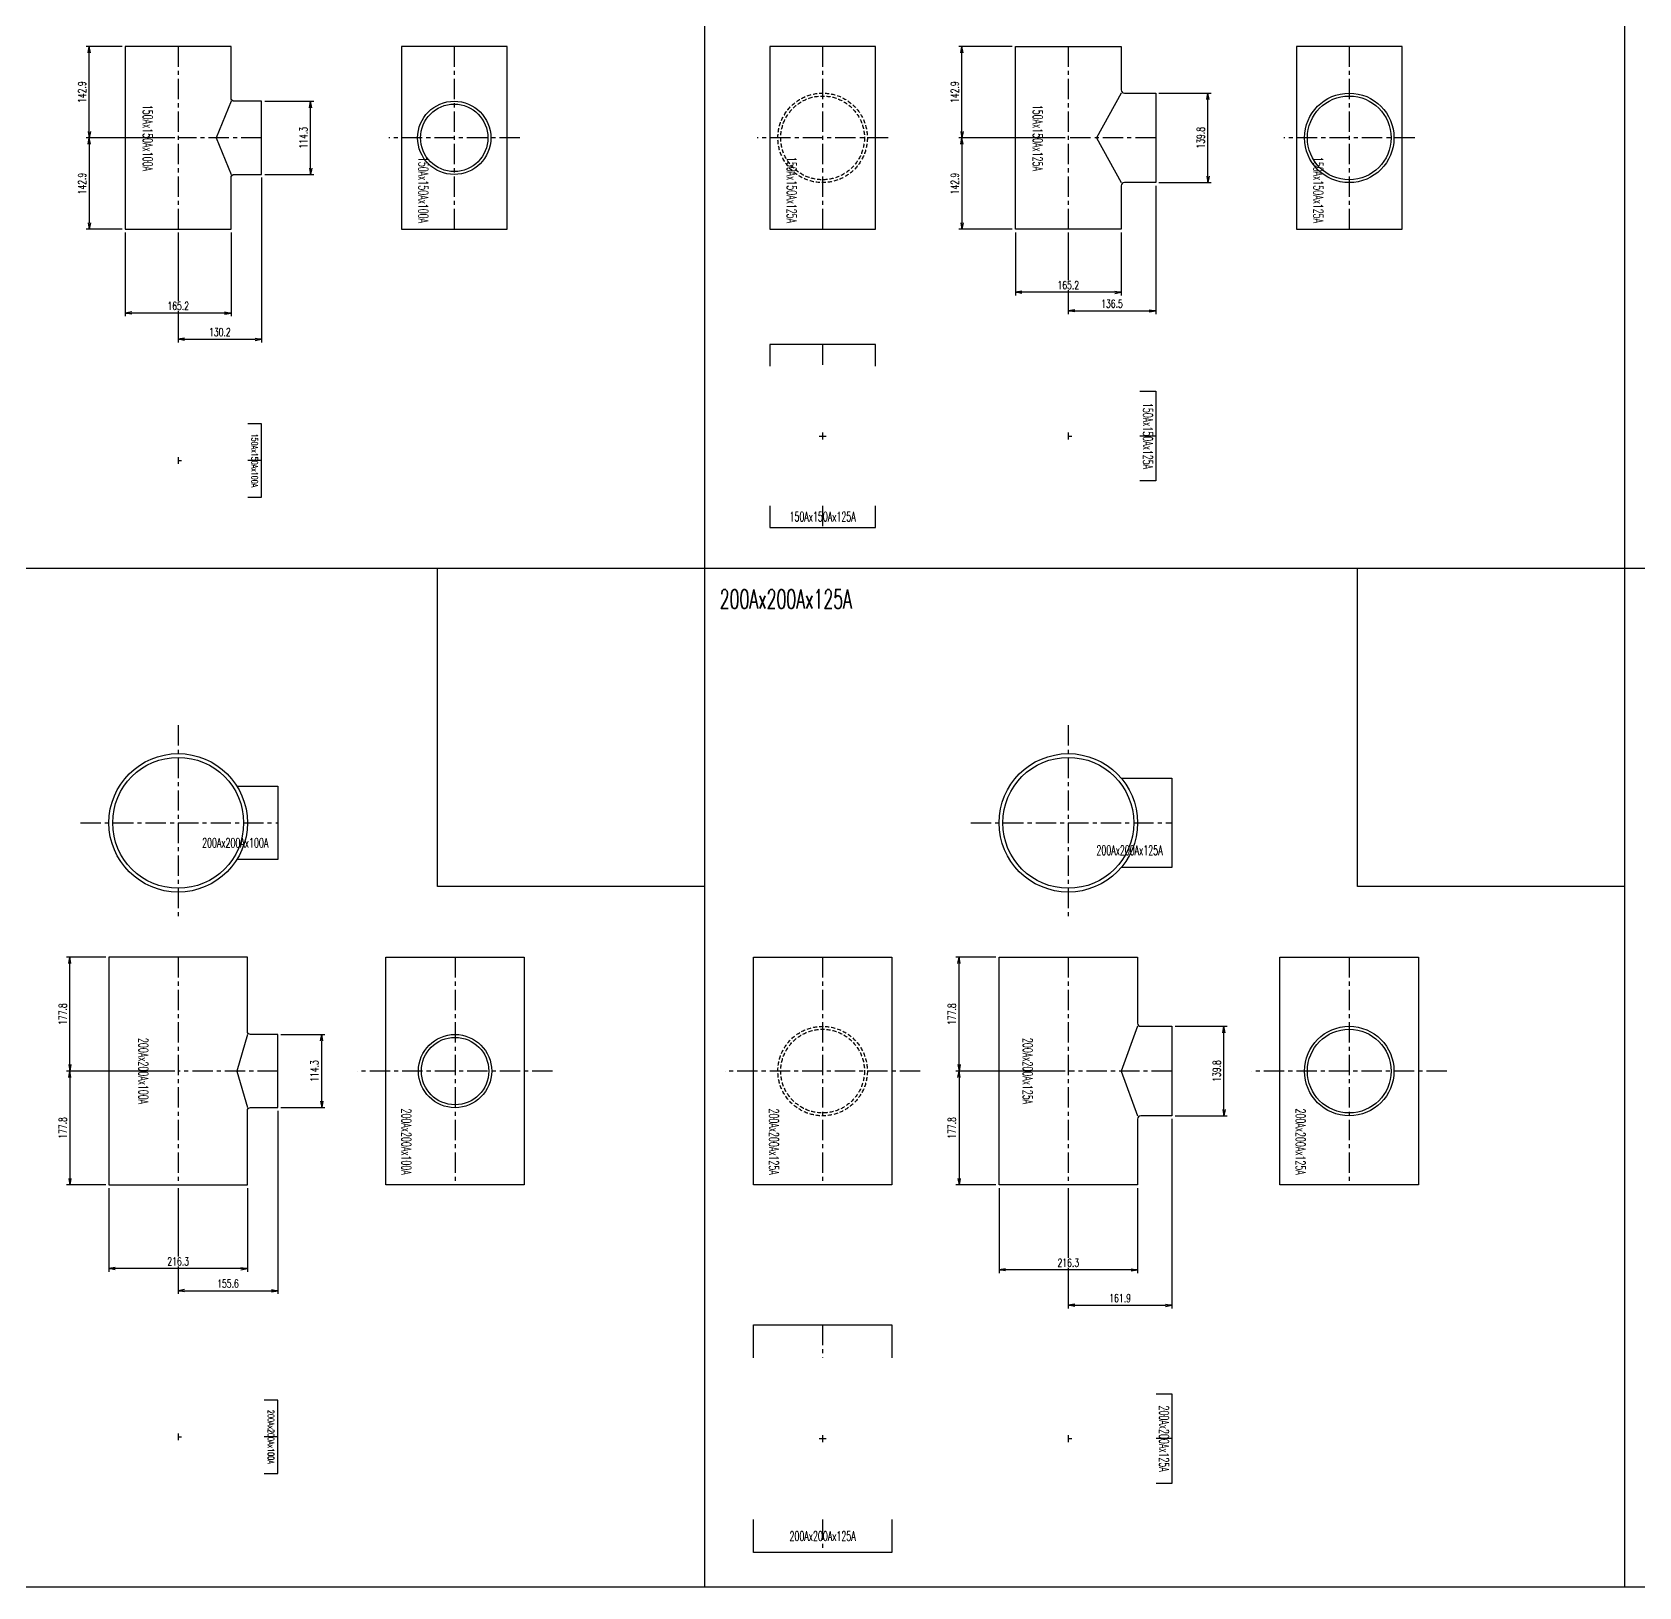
# Model space of a CAD drawing. Header units: millimetres. Extents: x 2090 to 42062, y -14812 to 2738.
# Drawn here: x 17192 to 19702, y -7094 to -4665 of the extents above; entities that cross this region are included whole.
import ezdxf

# ---------------------------------------------------------------- set-up
doc = ezdxf.new("R2010")
doc.units = ezdxf.units.MM
doc.header["$PDMODE"] = 35
doc.linetypes.add('CENTER', pattern=[50.8, 31.75, -6.35, 6.35, -6.35])
doc.linetypes.add('HIDDEN', pattern=[9.525, 6.35, -3.175])
for name, color, linetype in [('#配管（SUS)', 220, 'Continuous'), ('DIM', 1, 'Continuous'), ('skeleton', 7, 'Continuous')]:
    doc.layers.add(name, color=color, linetype=linetype)
doc.styles.add('kpk', font='romans.shx', dxfattribs={"width": 0.7, "bigfont": 'extfont2.shx'})
doc.styles.get("Standard").update_dxf_attribs({"font": 'romans.shx', "bigfont": 'extfont.shx'})
doc.dimstyles.new('1／5～KPK', dxfattribs={"dimscale": 5, "dimtxt": 2.5, "dimasz": 2, "dimexe": 1, "dimexo": 1, "dimgap": 1, "dimtad": 3, "dimdsep": 46, "dimtxsty": 'kpk', "dimblk": 'OPEN', "dimcen": 2.5, "dimclrd": 9, "dimclre": 9, "dimclrt": 4, "dimadec": 1, "dimazin": 2, "dimtfac": 1, "dimtmove": 0, "dimatfit": 2, "dimldrblk": 'OPEN', "dimfxl": 1, "dimtfill": 1, "dimlwd": -1, "dimlwe": -1, "dimarcsym": 1})

# ---------------------------------------------------------------- blocks, each defined once
blk = doc.blocks.new('_Open')
at = {"color": 0, "linetype": 'ByBlock', "lineweight": -2}
for p, q in [((-1, 0.17), (0, 0)), ((-1, -0.17), (0, 0)), ((0, 0), (-1, 0))]:
    blk.add_line(p, q, dxfattribs=at)
blk = doc.blocks.new('*D452')
at = {"layer": 'Defpoints', "color": 0, "linetype": 'ByBlock', "transparency": 16777216}
for p in [(17281.3, -4687.3), (17337.6, -4687.3), (17420.2, -4830.2)]:
    blk.add_point(p, dxfattribs=at)
at = {"layer": 'DIM', "color": 9, "transparency": 16777216}
for p, q in [((17332.6, -4687.3), (17276.3, -4687.3)), ((17281.3, -4820.2), (17281.3, -4697.3)), ((17415.2, -4830.2), (17276.3, -4830.2))]:
    blk.add_line(p, q, dxfattribs=at)
at = {"layer": 'DIM', "color": 9, "linetype": 'ByBlock', "transparency": 16777216, "xscale": 10, "yscale": 10, "zscale": 10}
for p, rotation in [((17281.3, -4687.3), 90), ((17281.3, -4830.2), 270)]:
    blk.add_blockref('_Open', p, dxfattribs=dict(at, rotation=rotation))
at = {"layer": 'DIM', "color": 4, "linetype": 'ByBlock', "transparency": 16777216, "insert": (17270, -4758.8), "char_height": 12.5, "attachment_point": 5, "rotation": 90, "style": 'kpk', "bg_fill": 3, "box_fill_scale": 1.1, "bg_fill_color": 256, "bg_fill_true_color": 13158600, "bg_fill_transparency": 0}
blk.add_mtext('142.9', dxfattribs=at)
blk = doc.blocks.new('*D453')
at = {"layer": 'Defpoints', "color": 0, "linetype": 'ByBlock', "transparency": 16777216}
for p in [(17420.2, -4830.2), (17281.3, -4973.1), (17337.6, -4973.1)]:
    blk.add_point(p, dxfattribs=at)
at = {"layer": 'DIM', "color": 9, "transparency": 16777216}
for p, q in [((17415.2, -4830.2), (17276.3, -4830.2)), ((17281.3, -4840.2), (17281.3, -4963.1)), ((17332.6, -4973.1), (17276.3, -4973.1))]:
    blk.add_line(p, q, dxfattribs=at)
at = {"layer": 'DIM', "color": 9, "linetype": 'ByBlock', "transparency": 16777216, "xscale": 10, "yscale": 10, "zscale": 10}
for p, rotation in [((17281.3, -4830.2), 90), ((17281.3, -4973.1), 270)]:
    blk.add_blockref('_Open', p, dxfattribs=dict(at, rotation=rotation))
at = {"layer": 'DIM', "color": 4, "linetype": 'ByBlock', "transparency": 16777216, "insert": (17270, -4901.7), "char_height": 12.5, "attachment_point": 5, "rotation": 90, "style": 'kpk', "bg_fill": 3, "box_fill_scale": 1.1, "bg_fill_color": 256, "bg_fill_true_color": 13158600, "bg_fill_transparency": 0}
blk.add_mtext('142.9', dxfattribs=at)
blk = doc.blocks.new('*D454')
at = {"layer": 'Defpoints', "color": 0, "linetype": 'ByBlock', "transparency": 16777216}
for p in [(17550.4, -4887.4), (17420.2, -4973.1), (17550.4, -5145)]:
    blk.add_point(p, dxfattribs=at)
at = {"layer": 'DIM', "color": 9, "transparency": 16777216}
for p, q in [((17550.4, -4892.4), (17550.4, -5150)), ((17420.2, -4978.1), (17420.2, -5150)), ((17430.2, -5145), (17540.4, -5145))]:
    blk.add_line(p, q, dxfattribs=at)
at = {"layer": 'DIM', "color": 9, "linetype": 'ByBlock', "transparency": 16777216, "xscale": 10, "yscale": 10, "zscale": 10, "rotation": 180}
blk.add_blockref('_Open', (17420.2, -5145), dxfattribs=at)
at = {"layer": 'DIM', "color": 9, "linetype": 'ByBlock', "transparency": 16777216, "xscale": 10, "yscale": 10, "zscale": 10}
blk.add_blockref('_Open', (17550.4, -5145), dxfattribs=at)
at = {"layer": 'DIM', "color": 4, "linetype": 'ByBlock', "transparency": 16777216, "insert": (17485.3, -5133.7), "char_height": 12.5, "attachment_point": 5, "style": 'kpk', "bg_fill": 3, "box_fill_scale": 1.1, "bg_fill_color": 256, "bg_fill_true_color": 13158600, "bg_fill_transparency": 0}
blk.add_mtext('130.2', dxfattribs=at)
blk = doc.blocks.new('*D455')
at = {"layer": 'Defpoints', "color": 0, "linetype": 'ByBlock', "transparency": 16777216}
for p in [(17337.6, -4973.1), (17502.8, -4973.1), (17337.6, -5104)]:
    blk.add_point(p, dxfattribs=at)
at = {"layer": 'DIM', "color": 9, "transparency": 16777216}
for p, q in [((17337.6, -4978.1), (17337.6, -5109)), ((17502.8, -4978.1), (17502.8, -5109)), ((17492.8, -5104), (17347.6, -5104))]:
    blk.add_line(p, q, dxfattribs=at)
at = {"layer": 'DIM', "color": 9, "linetype": 'ByBlock', "transparency": 16777216, "xscale": 10, "yscale": 10, "zscale": 10, "rotation": 180}
blk.add_blockref('_Open', (17337.6, -5104), dxfattribs=at)
at = {"layer": 'DIM', "color": 9, "linetype": 'ByBlock', "transparency": 16777216, "xscale": 10, "yscale": 10, "zscale": 10}
blk.add_blockref('_Open', (17502.8, -5104), dxfattribs=at)
at = {"layer": 'DIM', "color": 4, "linetype": 'ByBlock', "transparency": 16777216, "insert": (17420.2, -5092.8), "char_height": 12.5, "attachment_point": 5, "style": 'kpk', "bg_fill": 3, "box_fill_scale": 1.1, "bg_fill_color": 256, "bg_fill_true_color": 13158600, "bg_fill_transparency": 0}
blk.add_mtext('165.2', dxfattribs=at)
blk = doc.blocks.new('*D456')
at = {"layer": 'Defpoints', "color": 0, "linetype": 'ByBlock', "transparency": 16777216}
for p in [(17550.4, -4773.1), (17627.1, -4773.1), (17550.4, -4887.4)]:
    blk.add_point(p, dxfattribs=at)
at = {"layer": 'DIM', "color": 9, "transparency": 16777216}
for p, q in [((17555.4, -4773.1), (17632.1, -4773.1)), ((17627.1, -4877.4), (17627.1, -4783.1)), ((17555.4, -4887.4), (17632.1, -4887.4))]:
    blk.add_line(p, q, dxfattribs=at)
at = {"layer": 'DIM', "color": 9, "linetype": 'ByBlock', "transparency": 16777216, "xscale": 10, "yscale": 10, "zscale": 10}
for p, rotation in [((17627.1, -4773.1), 90), ((17627.1, -4887.4), 270)]:
    blk.add_blockref('_Open', p, dxfattribs=dict(at, rotation=rotation))
at = {"layer": 'DIM', "color": 4, "linetype": 'ByBlock', "transparency": 16777216, "insert": (17615.9, -4830.2), "char_height": 12.5, "attachment_point": 5, "rotation": 90, "style": 'kpk', "bg_fill": 3, "box_fill_scale": 1.1, "bg_fill_color": 256, "bg_fill_true_color": 13158600, "bg_fill_transparency": 0}
blk.add_mtext('114.3', dxfattribs=at)
blk = doc.blocks.new('*D457')
at = {"layer": 'Defpoints', "color": 0, "linetype": 'ByBlock', "transparency": 16777216}
for p in [(17251, -6110.4), (17312, -6110.4), (17420.2, -6288.2)]:
    blk.add_point(p, dxfattribs=at)
at = {"layer": 'DIM', "color": 9, "transparency": 16777216}
for p, q in [((17307, -6110.4), (17246, -6110.4)), ((17251, -6278.2), (17251, -6120.4)), ((17415.2, -6288.2), (17246, -6288.2))]:
    blk.add_line(p, q, dxfattribs=at)
at = {"layer": 'DIM', "color": 9, "linetype": 'ByBlock', "transparency": 16777216, "xscale": 10, "yscale": 10, "zscale": 10}
for p, rotation in [((17251, -6110.4), 90), ((17251, -6288.2), 270)]:
    blk.add_blockref('_Open', p, dxfattribs=dict(at, rotation=rotation))
at = {"layer": 'DIM', "color": 4, "linetype": 'ByBlock', "transparency": 16777216, "insert": (17239.8, -6199.3), "char_height": 12.5, "attachment_point": 5, "rotation": 90, "style": 'kpk', "bg_fill": 3, "box_fill_scale": 1.1, "bg_fill_color": 256, "bg_fill_true_color": 13158600, "bg_fill_transparency": 0}
blk.add_mtext('177.8', dxfattribs=at)
blk = doc.blocks.new('*D458')
at = {"layer": 'Defpoints', "color": 0, "linetype": 'ByBlock', "transparency": 16777216}
for p in [(17420.2, -6288.2), (17251, -6466), (17312, -6466)]:
    blk.add_point(p, dxfattribs=at)
at = {"layer": 'DIM', "color": 9, "transparency": 16777216}
for p, q in [((17415.2, -6288.2), (17246, -6288.2)), ((17251, -6298.2), (17251, -6456)), ((17307, -6466), (17246, -6466))]:
    blk.add_line(p, q, dxfattribs=at)
at = {"layer": 'DIM', "color": 9, "linetype": 'ByBlock', "transparency": 16777216, "xscale": 10, "yscale": 10, "zscale": 10}
for p, rotation in [((17251, -6288.2), 90), ((17251, -6466), 270)]:
    blk.add_blockref('_Open', p, dxfattribs=dict(at, rotation=rotation))
at = {"layer": 'DIM', "color": 4, "linetype": 'ByBlock', "transparency": 16777216, "insert": (17239.8, -6377.1), "char_height": 12.5, "attachment_point": 5, "rotation": 90, "style": 'kpk', "bg_fill": 3, "box_fill_scale": 1.1, "bg_fill_color": 256, "bg_fill_true_color": 13158600, "bg_fill_transparency": 0}
blk.add_mtext('177.8', dxfattribs=at)
blk = doc.blocks.new('*D459')
at = {"layer": 'Defpoints', "color": 0, "linetype": 'ByBlock', "transparency": 16777216}
for p in [(17575.8, -6345.4), (17420.2, -6466), (17575.8, -6631.4)]:
    blk.add_point(p, dxfattribs=at)
at = {"layer": 'DIM', "color": 9, "transparency": 16777216}
for p, q in [((17575.8, -6350.4), (17575.8, -6636.4)), ((17420.2, -6471), (17420.2, -6636.4)), ((17430.2, -6631.4), (17565.8, -6631.4))]:
    blk.add_line(p, q, dxfattribs=at)
at = {"layer": 'DIM', "color": 9, "linetype": 'ByBlock', "transparency": 16777216, "xscale": 10, "yscale": 10, "zscale": 10, "rotation": 180}
blk.add_blockref('_Open', (17420.2, -6631.4), dxfattribs=at)
at = {"layer": 'DIM', "color": 9, "linetype": 'ByBlock', "transparency": 16777216, "xscale": 10, "yscale": 10, "zscale": 10}
blk.add_blockref('_Open', (17575.8, -6631.4), dxfattribs=at)
at = {"layer": 'DIM', "color": 4, "linetype": 'ByBlock', "transparency": 16777216, "insert": (17498, -6620.2), "char_height": 12.5, "attachment_point": 5, "style": 'kpk', "bg_fill": 3, "box_fill_scale": 1.1, "bg_fill_color": 256, "bg_fill_true_color": 13158600, "bg_fill_transparency": 0}
blk.add_mtext('155.6', dxfattribs=at)
blk = doc.blocks.new('*D460')
at = {"layer": 'Defpoints', "color": 0, "linetype": 'ByBlock', "transparency": 16777216}
for p in [(17312, -6466), (17528.3, -6466), (17312, -6596.9)]:
    blk.add_point(p, dxfattribs=at)
at = {"layer": 'DIM', "color": 9, "transparency": 16777216}
for p, q in [((17312, -6471), (17312, -6601.9)), ((17528.3, -6471), (17528.3, -6601.9)), ((17518.3, -6596.9), (17322, -6596.9))]:
    blk.add_line(p, q, dxfattribs=at)
at = {"layer": 'DIM', "color": 9, "linetype": 'ByBlock', "transparency": 16777216, "xscale": 10, "yscale": 10, "zscale": 10, "rotation": 180}
blk.add_blockref('_Open', (17312, -6596.9), dxfattribs=at)
at = {"layer": 'DIM', "color": 9, "linetype": 'ByBlock', "transparency": 16777216, "xscale": 10, "yscale": 10, "zscale": 10}
blk.add_blockref('_Open', (17528.3, -6596.9), dxfattribs=at)
at = {"layer": 'DIM', "color": 4, "linetype": 'ByBlock', "transparency": 16777216, "insert": (17420.2, -6585.7), "char_height": 12.5, "attachment_point": 5, "style": 'kpk', "bg_fill": 3, "box_fill_scale": 1.1, "bg_fill_color": 256, "bg_fill_true_color": 13158600, "bg_fill_transparency": 0}
blk.add_mtext('216.3', dxfattribs=at)
blk = doc.blocks.new('*D461')
at = {"layer": 'Defpoints', "color": 0, "linetype": 'ByBlock', "transparency": 16777216}
for p in [(17575.8, -6231.1), (17644.4, -6231.1), (17575.8, -6345.4)]:
    blk.add_point(p, dxfattribs=at)
at = {"layer": 'DIM', "color": 9, "transparency": 16777216}
for p, q in [((17580.8, -6231.1), (17649.4, -6231.1)), ((17644.4, -6335.4), (17644.4, -6241.1)), ((17580.8, -6345.4), (17649.4, -6345.4))]:
    blk.add_line(p, q, dxfattribs=at)
at = {"layer": 'DIM', "color": 9, "linetype": 'ByBlock', "transparency": 16777216, "xscale": 10, "yscale": 10, "zscale": 10}
for p, rotation in [((17644.4, -6231.1), 90), ((17644.4, -6345.4), 270)]:
    blk.add_blockref('_Open', p, dxfattribs=dict(at, rotation=rotation))
at = {"layer": 'DIM', "color": 4, "linetype": 'ByBlock', "transparency": 16777216, "insert": (17633.1, -6288.2), "char_height": 12.5, "attachment_point": 5, "rotation": 90, "style": 'kpk', "bg_fill": 3, "box_fill_scale": 1.1, "bg_fill_color": 256, "bg_fill_true_color": 13158600, "bg_fill_transparency": 0}
blk.add_mtext('114.3', dxfattribs=at)
blk = doc.blocks.new('*D462')
at = {"layer": 'Defpoints', "color": 0, "linetype": 'ByBlock', "transparency": 16777216}
for p in [(18644.6, -4687.3), (18728.2, -4687.3), (18810.8, -4830.2)]:
    blk.add_point(p, dxfattribs=at)
at = {"layer": 'DIM', "color": 9, "transparency": 16777216}
for p, q in [((18723.2, -4687.3), (18639.6, -4687.3)), ((18644.6, -4820.2), (18644.6, -4697.3)), ((18805.8, -4830.2), (18639.6, -4830.2))]:
    blk.add_line(p, q, dxfattribs=at)
at = {"layer": 'DIM', "color": 9, "linetype": 'ByBlock', "transparency": 16777216, "xscale": 10, "yscale": 10, "zscale": 10}
for p, rotation in [((18644.6, -4687.3), 90), ((18644.6, -4830.2), 270)]:
    blk.add_blockref('_Open', p, dxfattribs=dict(at, rotation=rotation))
at = {"layer": 'DIM', "color": 4, "linetype": 'ByBlock', "transparency": 16777216, "insert": (18633.4, -4758.8), "char_height": 12.5, "attachment_point": 5, "rotation": 90, "style": 'kpk', "bg_fill": 3, "box_fill_scale": 1.1, "bg_fill_color": 256, "bg_fill_true_color": 13158600, "bg_fill_transparency": 0}
blk.add_mtext('142.9', dxfattribs=at)
blk = doc.blocks.new('*D463')
at = {"layer": 'Defpoints', "color": 0, "linetype": 'ByBlock', "transparency": 16777216}
for p in [(18810.8, -4830.2), (18644.6, -4973.1), (18728.2, -4973.1)]:
    blk.add_point(p, dxfattribs=at)
at = {"layer": 'DIM', "color": 9, "transparency": 16777216}
for p, q in [((18805.8, -4830.2), (18639.6, -4830.2)), ((18644.6, -4840.2), (18644.6, -4963.1)), ((18723.2, -4973.1), (18639.6, -4973.1))]:
    blk.add_line(p, q, dxfattribs=at)
at = {"layer": 'DIM', "color": 9, "linetype": 'ByBlock', "transparency": 16777216, "xscale": 10, "yscale": 10, "zscale": 10}
for p, rotation in [((18644.6, -4830.2), 90), ((18644.6, -4973.1), 270)]:
    blk.add_blockref('_Open', p, dxfattribs=dict(at, rotation=rotation))
at = {"layer": 'DIM', "color": 4, "linetype": 'ByBlock', "transparency": 16777216, "insert": (18633.4, -4901.7), "char_height": 12.5, "attachment_point": 5, "rotation": 90, "style": 'kpk', "bg_fill": 3, "box_fill_scale": 1.1, "bg_fill_color": 256, "bg_fill_true_color": 13158600, "bg_fill_transparency": 0}
blk.add_mtext('142.9', dxfattribs=at)
blk = doc.blocks.new('*D464')
at = {"layer": 'Defpoints', "color": 0, "linetype": 'ByBlock', "transparency": 16777216}
for p in [(18947.3, -4900.1), (18810.8, -4973.1), (18947.3, -5100.5)]:
    blk.add_point(p, dxfattribs=at)
at = {"layer": 'DIM', "color": 9, "transparency": 16777216}
for p, q in [((18947.3, -4905.1), (18947.3, -5105.5)), ((18810.8, -4978.1), (18810.8, -5105.5)), ((18820.8, -5100.5), (18937.3, -5100.5))]:
    blk.add_line(p, q, dxfattribs=at)
at = {"layer": 'DIM', "color": 9, "linetype": 'ByBlock', "transparency": 16777216, "xscale": 10, "yscale": 10, "zscale": 10, "rotation": 180}
blk.add_blockref('_Open', (18810.8, -5100.5), dxfattribs=at)
at = {"layer": 'DIM', "color": 9, "linetype": 'ByBlock', "transparency": 16777216, "xscale": 10, "yscale": 10, "zscale": 10}
blk.add_blockref('_Open', (18947.3, -5100.5), dxfattribs=at)
at = {"layer": 'DIM', "color": 4, "linetype": 'ByBlock', "transparency": 16777216, "insert": (18879, -5089.3), "char_height": 12.5, "attachment_point": 5, "style": 'kpk', "bg_fill": 3, "box_fill_scale": 1.1, "bg_fill_color": 256, "bg_fill_true_color": 13158600, "bg_fill_transparency": 0}
blk.add_mtext('136.5', dxfattribs=at)
blk = doc.blocks.new('*D465')
at = {"layer": 'Defpoints', "color": 0, "linetype": 'ByBlock', "transparency": 16777216}
for p in [(18728.2, -4973.1), (18893.4, -4973.1), (18728.2, -5071.5)]:
    blk.add_point(p, dxfattribs=at)
at = {"layer": 'DIM', "color": 9, "transparency": 16777216}
for p, q in [((18728.2, -4978.1), (18728.2, -5076.5)), ((18893.4, -4978.1), (18893.4, -5076.5)), ((18883.4, -5071.5), (18738.2, -5071.5))]:
    blk.add_line(p, q, dxfattribs=at)
at = {"layer": 'DIM', "color": 9, "linetype": 'ByBlock', "transparency": 16777216, "xscale": 10, "yscale": 10, "zscale": 10, "rotation": 180}
blk.add_blockref('_Open', (18728.2, -5071.5), dxfattribs=at)
at = {"layer": 'DIM', "color": 9, "linetype": 'ByBlock', "transparency": 16777216, "xscale": 10, "yscale": 10, "zscale": 10}
blk.add_blockref('_Open', (18893.4, -5071.5), dxfattribs=at)
at = {"layer": 'DIM', "color": 4, "linetype": 'ByBlock', "transparency": 16777216, "insert": (18810.8, -5060.3), "char_height": 12.5, "attachment_point": 5, "style": 'kpk', "bg_fill": 3, "box_fill_scale": 1.1, "bg_fill_color": 256, "bg_fill_true_color": 13158600, "bg_fill_transparency": 0}
blk.add_mtext('165.2', dxfattribs=at)
blk = doc.blocks.new('*D466')
at = {"layer": 'Defpoints', "color": 0, "linetype": 'ByBlock', "transparency": 16777216}
for p in [(18947.3, -4760.3), (19028.9, -4760.3), (18947.3, -4900.1)]:
    blk.add_point(p, dxfattribs=at)
at = {"layer": 'DIM', "color": 9, "transparency": 16777216}
for p, q in [((18952.3, -4760.3), (19033.9, -4760.3)), ((19028.9, -4890.1), (19028.9, -4770.3)), ((18952.3, -4900.1), (19033.9, -4900.1))]:
    blk.add_line(p, q, dxfattribs=at)
at = {"layer": 'DIM', "color": 9, "linetype": 'ByBlock', "transparency": 16777216, "xscale": 10, "yscale": 10, "zscale": 10}
for p, rotation in [((19028.9, -4760.3), 90), ((19028.9, -4900.1), 270)]:
    blk.add_blockref('_Open', p, dxfattribs=dict(at, rotation=rotation))
at = {"layer": 'DIM', "color": 4, "linetype": 'ByBlock', "transparency": 16777216, "insert": (19017.6, -4830.2), "char_height": 12.5, "attachment_point": 5, "rotation": 90, "style": 'kpk', "bg_fill": 3, "box_fill_scale": 1.1, "bg_fill_color": 256, "bg_fill_true_color": 13158600, "bg_fill_transparency": 0}
blk.add_mtext('139.8', dxfattribs=at)
blk = doc.blocks.new('*D467')
at = {"layer": 'Defpoints', "color": 0, "linetype": 'ByBlock', "transparency": 16777216}
for p in [(18972.7, -6218.3), (19053.9, -6218.3), (18972.7, -6358.1)]:
    blk.add_point(p, dxfattribs=at)
at = {"layer": 'DIM', "color": 9, "transparency": 16777216}
for p, q in [((18977.7, -6218.3), (19058.9, -6218.3)), ((19053.9, -6348.1), (19053.9, -6228.3)), ((18977.7, -6358.1), (19058.9, -6358.1))]:
    blk.add_line(p, q, dxfattribs=at)
at = {"layer": 'DIM', "color": 9, "linetype": 'ByBlock', "transparency": 16777216, "xscale": 10, "yscale": 10, "zscale": 10}
for p, rotation in [((19053.9, -6218.3), 90), ((19053.9, -6358.1), 270)]:
    blk.add_blockref('_Open', p, dxfattribs=dict(at, rotation=rotation))
at = {"layer": 'DIM', "color": 4, "linetype": 'ByBlock', "transparency": 16777216, "insert": (19042.6, -6288.2), "char_height": 12.5, "attachment_point": 5, "rotation": 90, "style": 'kpk', "bg_fill": 3, "box_fill_scale": 1.1, "bg_fill_color": 256, "bg_fill_true_color": 13158600, "bg_fill_transparency": 0}
blk.add_mtext('139.8', dxfattribs=at)
blk = doc.blocks.new('*D468')
at = {"layer": 'Defpoints', "color": 0, "linetype": 'ByBlock', "transparency": 16777216}
for p in [(18972.7, -6358.1), (18810.8, -6466), (18972.7, -6654.2)]:
    blk.add_point(p, dxfattribs=at)
at = {"layer": 'DIM', "color": 9, "transparency": 16777216}
for p, q in [((18972.7, -6363.1), (18972.7, -6659.2)), ((18810.8, -6471), (18810.8, -6659.2)), ((18820.8, -6654.2), (18962.7, -6654.2))]:
    blk.add_line(p, q, dxfattribs=at)
at = {"layer": 'DIM', "color": 9, "linetype": 'ByBlock', "transparency": 16777216, "xscale": 10, "yscale": 10, "zscale": 10, "rotation": 180}
blk.add_blockref('_Open', (18810.8, -6654.2), dxfattribs=at)
at = {"layer": 'DIM', "color": 9, "linetype": 'ByBlock', "transparency": 16777216, "xscale": 10, "yscale": 10, "zscale": 10}
blk.add_blockref('_Open', (18972.7, -6654.2), dxfattribs=at)
at = {"layer": 'DIM', "color": 4, "linetype": 'ByBlock', "transparency": 16777216, "insert": (18891.7, -6643), "char_height": 12.5, "attachment_point": 5, "style": 'kpk', "bg_fill": 3, "box_fill_scale": 1.1, "bg_fill_color": 256, "bg_fill_true_color": 13158600, "bg_fill_transparency": 0}
blk.add_mtext('161.9', dxfattribs=at)
blk = doc.blocks.new('*D469')
at = {"layer": 'Defpoints', "color": 0, "linetype": 'ByBlock', "transparency": 16777216}
for p in [(18702.6, -6466), (18918.9, -6466), (18702.6, -6598.9)]:
    blk.add_point(p, dxfattribs=at)
at = {"layer": 'DIM', "color": 9, "transparency": 16777216}
for p, q in [((18702.6, -6471), (18702.6, -6603.9)), ((18918.9, -6471), (18918.9, -6603.9)), ((18908.9, -6598.9), (18712.6, -6598.9))]:
    blk.add_line(p, q, dxfattribs=at)
at = {"layer": 'DIM', "color": 9, "linetype": 'ByBlock', "transparency": 16777216, "xscale": 10, "yscale": 10, "zscale": 10, "rotation": 180}
blk.add_blockref('_Open', (18702.6, -6598.9), dxfattribs=at)
at = {"layer": 'DIM', "color": 9, "linetype": 'ByBlock', "transparency": 16777216, "xscale": 10, "yscale": 10, "zscale": 10}
blk.add_blockref('_Open', (18918.9, -6598.9), dxfattribs=at)
at = {"layer": 'DIM', "color": 4, "linetype": 'ByBlock', "transparency": 16777216, "insert": (18810.8, -6587.7), "char_height": 12.5, "attachment_point": 5, "style": 'kpk', "bg_fill": 3, "box_fill_scale": 1.1, "bg_fill_color": 256, "bg_fill_true_color": 13158600, "bg_fill_transparency": 0}
blk.add_mtext('216.3', dxfattribs=at)
blk = doc.blocks.new('*D470')
at = {"layer": 'Defpoints', "color": 0, "linetype": 'ByBlock', "transparency": 16777216}
for p in [(18810.8, -6288.2), (18640.1, -6466), (18702.6, -6466)]:
    blk.add_point(p, dxfattribs=at)
at = {"layer": 'DIM', "color": 9, "transparency": 16777216}
for p, q in [((18805.8, -6288.2), (18635.1, -6288.2)), ((18640.1, -6298.2), (18640.1, -6456)), ((18697.6, -6466), (18635.1, -6466))]:
    blk.add_line(p, q, dxfattribs=at)
at = {"layer": 'DIM', "color": 9, "linetype": 'ByBlock', "transparency": 16777216, "xscale": 10, "yscale": 10, "zscale": 10}
for p, rotation in [((18640.1, -6288.2), 90), ((18640.1, -6466), 270)]:
    blk.add_blockref('_Open', p, dxfattribs=dict(at, rotation=rotation))
at = {"layer": 'DIM', "color": 4, "linetype": 'ByBlock', "transparency": 16777216, "insert": (18628.8, -6377.1), "char_height": 12.5, "attachment_point": 5, "rotation": 90, "style": 'kpk', "bg_fill": 3, "box_fill_scale": 1.1, "bg_fill_color": 256, "bg_fill_true_color": 13158600, "bg_fill_transparency": 0}
blk.add_mtext('177.8', dxfattribs=at)
blk = doc.blocks.new('*D471')
at = {"layer": 'Defpoints', "color": 0, "linetype": 'ByBlock', "transparency": 16777216}
for p in [(18640.1, -6110.4), (18702.6, -6110.4), (18810.8, -6288.2)]:
    blk.add_point(p, dxfattribs=at)
at = {"layer": 'DIM', "color": 9, "transparency": 16777216}
for p, q in [((18697.6, -6110.4), (18635.1, -6110.4)), ((18640.1, -6278.2), (18640.1, -6120.4)), ((18805.8, -6288.2), (18635.1, -6288.2))]:
    blk.add_line(p, q, dxfattribs=at)
at = {"layer": 'DIM', "color": 9, "linetype": 'ByBlock', "transparency": 16777216, "xscale": 10, "yscale": 10, "zscale": 10}
for p, rotation in [((18640.1, -6110.4), 90), ((18640.1, -6288.2), 270)]:
    blk.add_blockref('_Open', p, dxfattribs=dict(at, rotation=rotation))
at = {"layer": 'DIM', "color": 4, "linetype": 'ByBlock', "transparency": 16777216, "insert": (18628.8, -6199.3), "char_height": 12.5, "attachment_point": 5, "rotation": 90, "style": 'kpk', "bg_fill": 3, "box_fill_scale": 1.1, "bg_fill_color": 256, "bg_fill_true_color": 13158600, "bg_fill_transparency": 0}
blk.add_mtext('177.8', dxfattribs=at)
blk = doc.blocks.new('(SUS)150A×100A-RT-1')
at = {"layer": '#配管（SUS)', "color": 2, "linetype": 'CENTER'}
for p, q in [((0, 142.9), (0, -142.9)), ((130.2, 0), (0, 0))]:
    blk.add_line(p, q, dxfattribs=at)
at = {"layer": '#配管（SUS)', "color": 0, "linetype": 'ByBlock'}
blk.add_lwpolyline([(87.6, 57.2, -0.414214), (82.6, 62.2), (82.6, 142.9), (-82.6, 142.9), (-82.6, -142.9), (82.6, -142.9), (82.6, -62.1, -0.414214), (87.6, -57.1), (130.2, -57.1), (130.2, 57.2)], format="xyb", close=True, dxfattribs=at)
blk.add_lwpolyline([(82.6, 57.2), (59.6, 0), (82.6, -57.1)], dxfattribs=at)
at = {"layer": 'Defpoints', "color": 5, "insert": (-47.5, 0), "char_height": 15, "attachment_point": 5, "rotation": 270}
blk.add_mtext('{\\W0.6;150Ax150Ax100A}', dxfattribs=at)
blk = doc.blocks.new('(SUS)150A×100A-RT-2')
at = {"layer": '#配管（SUS)', "color": 2, "linetype": 'CENTER'}
for p, q in [((0, 142.9), (0, -142.9)), ((102.4, 0), (-102.4, 0))]:
    blk.add_line(p, q, dxfattribs=at)
at = {"layer": '#配管（SUS)', "color": 0, "linetype": 'ByBlock'}
blk.add_lwpolyline([(-82.6, 142.9), (-82.6, -142.9), (82.6, -142.9), (82.6, 142.9)], close=True, dxfattribs=at)
for radius in [57.2, 52.7]:
    blk.add_circle((0, 0), radius, dxfattribs=at)
at = {"layer": 'Defpoints', "color": 5, "insert": (-48.3, -81.4), "char_height": 15, "attachment_point": 5, "rotation": 270}
blk.add_mtext('{\\W0.6;150Ax150Ax100A}', dxfattribs=at)
blk = doc.blocks.new('(SUS)150A×100A-RT-6')
at = {"layer": '#配管（SUS)', "color": 2, "linetype": 'CENTER'}
for p, q in [((0, 5.3), (0, -5.3)), ((0, 0), (5.3, 0)), ((130.2, 0), (108.9, 0))]:
    blk.add_line(p, q, dxfattribs=at)
at = {"layer": '#配管（SUS)', "color": 0, "linetype": 'ByBlock'}
blk.add_lwpolyline([(108.9, -57.2), (130.2, -57.2), (130.2, 57.2), (108.9, 57.2)], dxfattribs=at)
at = {"layer": '#配管（SUS)', "color": 5, "insert": (119.6, 0), "char_height": 10, "attachment_point": 5, "rotation": 270}
blk.add_mtext('{\\W0.6;150Ax150Ax100A}', dxfattribs=at)
blk = doc.blocks.new('(SUS)200A×100A-RT-1')
at = {"layer": '#配管（SUS)', "color": 2, "linetype": 'CENTER'}
for p, q in [((0, 177.8), (0, -177.8)), ((155.6, 0), (0, 0))]:
    blk.add_line(p, q, dxfattribs=at)
at = {"layer": '#配管（SUS)', "color": 0, "linetype": 'ByBlock'}
blk.add_lwpolyline([(155.6, -57.1), (155.6, 57.2), (113.2, 57.2, -0.414214), (108.1, 62.2), (108.1, 177.8), (-108.1, 177.8), (-108.1, -177.8), (108.1, -177.8), (108.1, -62.1, -0.414214), (113.2, -57.1)], format="xyb", close=True, dxfattribs=at)
blk.add_lwpolyline([(108.1, 57.2), (91.8, 0), (108.1, -57.1)], dxfattribs=at)
at = {"layer": 'Defpoints', "color": 5, "insert": (-54.3, 0), "char_height": 15, "attachment_point": 5, "rotation": 270}
blk.add_mtext('{\\W0.6;200Ax200Ax100A}', dxfattribs=at)
blk = doc.blocks.new('(SUS)200A×100A-RT-2')
at = {"layer": '#配管（SUS)', "color": 2, "linetype": 'CENTER'}
for p, q in [((0, 177.8), (0, -177.8)), ((152.4, 0), (-152.4, 0))]:
    blk.add_line(p, q, dxfattribs=at)
at = {"layer": '#配管（SUS)', "color": 0, "linetype": 'ByBlock'}
blk.add_lwpolyline([(108.1, 177.8), (108.1, -177.8), (-108.2, -177.8), (-108.2, 177.8)], close=True, dxfattribs=at)
for radius in [57.2, 52.7]:
    blk.add_circle((0, 0), radius, dxfattribs=at)
at = {"layer": 'Defpoints', "color": 5, "insert": (-76.1, -110.3), "char_height": 15, "attachment_point": 5, "rotation": 270}
blk.add_mtext('{\\W0.6;200Ax200Ax100A}', dxfattribs=at)
blk = doc.blocks.new('(SUS)200A×100A-RT-3')
at = {"layer": '#配管（SUS)', "color": 2, "linetype": 'CENTER'}
for p, q in [((0, 152.4), (0, -152.4)), ((-152.4, 0), (155.6, 0))]:
    blk.add_line(p, q, dxfattribs=at)
at = {"layer": '#配管（SUS)', "color": 0, "linetype": 'ByBlock'}
blk.add_lwpolyline([(91.8, 57.2), (155.6, 57.2), (155.6, -57.2), (91.8, -57.2)], dxfattribs=at)
for radius in [108.2, 102.3]:
    blk.add_circle((0, 0), radius, dxfattribs=at)
at = {"layer": 'Defpoints', "color": 5, "insert": (89.1, -31.2), "char_height": 15, "attachment_point": 5}
blk.add_mtext('{\\W0.6;200Ax200Ax100A}', dxfattribs=at)
blk = doc.blocks.new('(SUS)200A×100A-RT-6')
at = {"layer": '#配管（SUS)', "color": 2, "linetype": 'CENTER'}
for p, q in [((0, 5.3), (0, -5.3)), ((0, 0), (5.3, 0)), ((155.6, 0), (134.4, 0))]:
    blk.add_line(p, q, dxfattribs=at)
at = {"layer": '#配管（SUS)', "color": 0, "linetype": 'ByBlock'}
blk.add_lwpolyline([(134.4, -57.1), (155.6, -57.1), (155.6, 57.2), (134.4, 57.2)], dxfattribs=at)
at = {"layer": '#配管（SUS)', "color": 5, "insert": (145, 0), "char_height": 10, "attachment_point": 5, "rotation": 270}
blk.add_mtext('{\\W0.6;200Ax200Ax100A}', dxfattribs=at)
blk = doc.blocks.new('(SUS)150A×125A-RT-1')
at = {"layer": '#配管（SUS)', "color": 2, "linetype": 'CENTER'}
for p, q in [((0, 142.9), (0, -142.9)), ((136.5, 0), (0, 0))]:
    blk.add_line(p, q, dxfattribs=at)
at = {"layer": '#配管（SUS)', "color": 0, "linetype": 'ByBlock'}
blk.add_lwpolyline([(136.5, -69.9), (87.6, -69.9, 0.414214), (82.6, -74.9), (82.6, -142.9), (-82.6, -142.9), (-82.6, 142.9), (82.6, 142.9), (82.6, 74.9, 0.414214), (87.6, 69.9), (136.5, 69.9)], format="xyb", close=True, dxfattribs=at)
blk.add_lwpolyline([(82.6, 69.9), (44, 0), (82.6, -69.9)], dxfattribs=at)
at = {"layer": 'Defpoints', "color": 5, "insert": (-47.7, 0), "char_height": 15, "attachment_point": 5, "rotation": 270}
blk.add_mtext('{\\W0.6;150Ax150Ax125A}', dxfattribs=at)
blk = doc.blocks.new('(SUS)150A×125A-RT-2')
at = {"layer": '#配管（SUS)', "color": 2, "linetype": 'CENTER'}
for p, q in [((0, 142.9), (0, -142.9)), ((102.4, 0), (-102.4, 0))]:
    blk.add_line(p, q, dxfattribs=at)
at = {"layer": '#配管（SUS)', "color": 0, "linetype": 'ByBlock'}
blk.add_lwpolyline([(-82.6, 142.9), (-82.6, -142.9), (82.6, -142.9), (82.6, 142.9)], close=True, dxfattribs=at)
for radius in [69.9, 65.4]:
    blk.add_circle((0, 0), radius, dxfattribs=at)
at = {"layer": 'Defpoints', "color": 5, "insert": (-48.3, -81.4), "char_height": 15, "attachment_point": 5, "rotation": 270}
blk.add_mtext('{\\W0.6;150Ax150Ax125A}', dxfattribs=at)
blk = doc.blocks.new('(SUS)150A×125A-RT-4')
at = {"layer": '#配管（SUS)', "color": 2, "linetype": 'CENTER'}
for p, q in [((0, 142.9), (0, -142.9)), ((102.4, 0), (-102.4, 0))]:
    blk.add_line(p, q, dxfattribs=at)
at = {"layer": '#配管（SUS)', "color": 0, "linetype": 'ByBlock'}
blk.add_lwpolyline([(-82.6, 142.9), (-82.6, -142.9), (82.6, -142.9), (82.6, 142.9)], close=True, dxfattribs=at)
at = {"layer": '#配管（SUS)', "color": 252, "linetype": 'HIDDEN'}
for radius in [69.9, 65.4]:
    blk.add_circle((0, 0), radius, dxfattribs=at)
at = {"layer": 'Defpoints', "color": 5, "insert": (-48.3, -81.4), "char_height": 15, "attachment_point": 5, "rotation": 270}
blk.add_mtext('{\\W0.6;150Ax150Ax125A}', dxfattribs=at)
blk = doc.blocks.new('(SUS)150A×125A-RT-5')
at = {"layer": '#配管（SUS)', "color": 2, "linetype": 'CENTER'}
for p, q in [((0, 142.9), (0, 108.9)), ((-5.3, 0), (5.3, 0)), ((0, 5.3), (0, -5.3)), ((0, -108.9), (0, -142.9))]:
    blk.add_line(p, q, dxfattribs=at)
at = {"layer": '#配管（SUS)', "color": 0, "linetype": 'ByBlock'}
for points in [[(82.6, 108.9), (82.6, 142.9), (-82.6, 142.9), (-82.6, 108.9)], [(-82.6, -108.9), (-82.6, -142.9), (82.6, -142.9), (82.6, -108.9)]]:
    blk.add_lwpolyline(points, dxfattribs=at)
at = {"layer": 'Defpoints', "color": 5, "insert": (0, -125.9), "char_height": 15, "attachment_point": 5}
blk.add_mtext('{\\W0.6;150Ax150Ax125A}', dxfattribs=at)
blk = doc.blocks.new('(SUS)150A×125A-RT-6')
at = {"layer": '#配管（SUS)', "color": 2, "linetype": 'CENTER'}
for p, q in [((0, 5.3), (0, -5.3)), ((0, 0), (5.3, 0)), ((136.5, 0), (112, 0))]:
    blk.add_line(p, q, dxfattribs=at)
at = {"layer": '#配管（SUS)', "color": 0, "linetype": 'ByBlock'}
blk.add_lwpolyline([(112, 69.9), (136.5, 69.9), (136.5, -69.9), (112, -69.9)], dxfattribs=at)
at = {"layer": 'Defpoints', "color": 5, "insert": (124.3, 0), "char_height": 15, "attachment_point": 5, "rotation": 270}
blk.add_mtext('{\\W0.6;150Ax150Ax125A}', dxfattribs=at)
blk = doc.blocks.new('(SUS)200A×125A-RT-1')
at = {"layer": '#配管（SUS)', "color": 2, "linetype": 'CENTER'}
for p, q in [((0, 177.8), (0, -177.8)), ((161.9, 0), (0, 0))]:
    blk.add_line(p, q, dxfattribs=at)
at = {"layer": '#配管（SUS)', "color": 0, "linetype": 'ByBlock'}
blk.add_lwpolyline([(161.9, -69.9), (113.2, -69.9, 0.414214), (108.1, -74.9), (108.1, -177.8), (-108.1, -177.8), (-108.1, 177.8), (108.1, 177.8), (108.1, 74.9, 0.414214), (113.2, 69.9), (161.9, 69.9)], format="xyb", close=True, dxfattribs=at)
blk.add_lwpolyline([(108.1, 69.9), (82.5, 0), (108.1, -69.9)], dxfattribs=at)
at = {"layer": 'Defpoints', "color": 5, "insert": (-63.3, 0), "char_height": 15, "attachment_point": 5, "rotation": 270}
blk.add_mtext('{\\W0.6;200Ax200Ax125A}', dxfattribs=at)
blk = doc.blocks.new('(SUS)200A×125A-RT-2')
at = {"layer": '#配管（SUS)', "color": 2, "linetype": 'CENTER'}
for p, q in [((0, 177.8), (0, -177.8)), ((152.4, 0), (-152.4, 0))]:
    blk.add_line(p, q, dxfattribs=at)
at = {"layer": '#配管（SUS)', "color": 0, "linetype": 'ByBlock'}
blk.add_lwpolyline([(108.2, 177.8), (108.2, -177.8), (-108.2, -177.8), (-108.2, 177.8)], close=True, dxfattribs=at)
for radius in [69.9, 65.4]:
    blk.add_circle((0, 0), radius, dxfattribs=at)
at = {"layer": 'Defpoints', "color": 5, "insert": (-76.1, -110.3), "char_height": 15, "attachment_point": 5, "rotation": 270}
blk.add_mtext('{\\W0.6;200Ax200Ax125A}', dxfattribs=at)
blk = doc.blocks.new('(SUS)200A×125A-RT-3')
at = {"layer": '#配管（SUS)', "color": 2, "linetype": 'CENTER'}
for p, q in [((0, 152.4), (0, -152.4)), ((-152.4, 0), (161.9, 0))]:
    blk.add_line(p, q, dxfattribs=at)
at = {"layer": '#配管（SUS)', "color": 0, "linetype": 'ByBlock'}
blk.add_lwpolyline([(82.5, 69.9), (161.9, 69.9), (161.9, -69.9), (82.5, -69.9)], dxfattribs=at)
for radius in [108.2, 102.3]:
    blk.add_circle((0, 0), radius, dxfattribs=at)
at = {"layer": 'Defpoints', "color": 5, "insert": (95.6, -42.8), "char_height": 15, "attachment_point": 5}
blk.add_mtext('{\\W0.6;200Ax200Ax125A}', dxfattribs=at)
blk = doc.blocks.new('(SUS)200A×125A-RT-4')
at = {"layer": '#配管（SUS)', "color": 2, "linetype": 'CENTER'}
for p, q in [((0, 177.8), (0, -177.8)), ((152.4, 0), (-152.4, 0))]:
    blk.add_line(p, q, dxfattribs=at)
at = {"layer": '#配管（SUS)', "color": 0, "linetype": 'ByBlock'}
blk.add_lwpolyline([(108.2, 177.8), (108.2, -177.8), (-108.2, -177.8), (-108.2, 177.8)], close=True, dxfattribs=at)
at = {"layer": '#配管（SUS)', "color": 252, "linetype": 'HIDDEN'}
for radius in [69.9, 65.4]:
    blk.add_circle((0, 0), radius, dxfattribs=at)
at = {"layer": 'Defpoints', "color": 5, "insert": (-76.1, -110.3), "char_height": 15, "attachment_point": 5, "rotation": 270}
blk.add_mtext('{\\W0.6;200Ax200Ax125A}', dxfattribs=at)
blk = doc.blocks.new('(SUS)200A×125A-RT-5')
at = {"layer": '#配管（SUS)', "color": 2, "linetype": 'CENTER'}
for p, q in [((0, 177.8), (0, 126.4)), ((-5.3, 0), (5.3, 0)), ((0, 5.3), (0, -5.3)), ((0, -126.3), (0, -177.8))]:
    blk.add_line(p, q, dxfattribs=at)
at = {"layer": '#配管（SUS)', "color": 0, "linetype": 'ByBlock'}
for points in [[(-108.1, 126.4), (-108.1, 177.8), (108.2, 177.8), (108.2, 126.4)], [(108.2, -126.3), (108.2, -177.8), (-108.1, -177.8), (-108.1, -126.3)]]:
    blk.add_lwpolyline(points, dxfattribs=at)
at = {"layer": 'Defpoints', "color": 5, "insert": (0, -152.1), "char_height": 15, "attachment_point": 5}
blk.add_mtext('{\\W0.6;200Ax200Ax125A}', dxfattribs=at)
blk = doc.blocks.new('(SUS)200A×125A-RT-6')
at = {"layer": '#配管（SUS)', "color": 2, "linetype": 'CENTER'}
for p, q in [((0, 5.3), (0, -5.3)), ((0, 0), (5.3, 0)), ((161.9, 0), (137.5, 0))]:
    blk.add_line(p, q, dxfattribs=at)
at = {"layer": '#配管（SUS)', "color": 0, "linetype": 'ByBlock'}
blk.add_lwpolyline([(137.5, 69.9), (161.9, 69.9), (161.9, -69.9), (137.5, -69.9)], dxfattribs=at)
at = {"layer": 'Defpoints', "color": 5, "insert": (149.7, 0), "char_height": 15, "attachment_point": 5, "rotation": 270}
blk.add_mtext('{\\W0.6;200Ax200Ax125A}', dxfattribs=at)

msp = doc.modelspace()

# ---------------------------------------------------------------- linework, layer by layer
at = {"layer": 'skeleton'}
for p, q in [((18242.61, 1707.568), (18242.61, -7094.106)), ((19679.494, 1707.568), (19679.494, -7094.106)), ((8325.36, -5502.698), (21142.157, -5502.698)), ((8325.36, -7094.106), (21142.157, -7094.106))]:
    msp.add_line(p, q, dxfattribs=at)
for points in [[(17825.553, -5502.698), (18242.61, -5502.698), (18242.61, -5999.857), (17825.553, -5999.857)], [(19262.438, -5502.698), (19679.494, -5502.698), (19679.494, -5999.857), (19262.438, -5999.857)]]:
    msp.add_lwpolyline(points, close=True, dxfattribs=at)

# ---------------------------------------------------------------- block references
at = {"layer": '#配管（SUS)'}
for name, p in [('(SUS)150A×100A-RT-2', (17851.48, -4830.244)), ('(SUS)150A×125A-RT-4', (18426.951, -4830.244)), ('(SUS)150A×125A-RT-2', (19249.67, -4830.244)), ('(SUS)150A×125A-RT-5', (18426.951, -5296.076)), ('(SUS)150A×125A-RT-6', (18810.77, -5296.076)), ('(SUS)150A×100A-RT-6', (17420.168, -5334.24)), ('(SUS)200A×100A-RT-3', (17420.168, -5900.435)), ('(SUS)200A×125A-RT-3', (18810.77, -5900.435)), ('(SUS)200A×100A-RT-2', (17852.768, -6288.241)), ('(SUS)200A×125A-RT-4', (18426.951, -6288.241)), ('(SUS)200A×125A-RT-2', (19249.67, -6288.241)), ('(SUS)200A×125A-RT-5', (18426.951, -6862.56)), ('(SUS)200A×125A-RT-6', (18810.77, -6862.56)), ('(SUS)200A×100A-RT-6', (17420.168, -6859.736))]:
    msp.add_blockref(name, p, dxfattribs=at)

# ---------------------------------------------------------------- texts
at = {"color": 71, "insert": (18266.167, -5550.783), "char_height": 30, "attachment_point": 4}
msp.add_mtext('{\\W0.6;200Ax200Ax125A}', dxfattribs=at)

# ---------------------------------------------------------------- dimensions: what is measured, and where the dimension line sits
at = {"layer": 'DIM', "linetype": 'ByBlock'}
for base, p1, p2, picture, middle in [((17281.268, -4687.344), (17420.168, -4830.244), (17337.568, -4687.344), '*D452', (17270.018, -4758.794)), ((18644.602, -4687.344), (18810.77, -4830.244), (18728.17, -4687.344), '*D462', (18633.352, -4758.794)), ((17251.021, -6110.441), (17420.168, -6288.241), (17312.018, -6110.441), '*D457', (17239.771, -6199.341)), ((19053.899, -6218.341), (18972.67, -6358.141), (18972.67, -6218.341), '*D467', (19042.649, -6288.241))]:
    dim = msp.add_linear_dim(base=base, p1=p1, p2=p2, angle=90, dimstyle='1／5～KPK', dxfattribs=at)
    dim.commit()
    dim.dimension.update_dxf_attribs({"geometry": picture, "text_midpoint": middle})

# ---------------------------------------------------------------- next in the draw order: dimensions: what is measured, and where the dimension line sits
for base, p1, p2, picture, middle in [((17281.268, -4973.144), (17420.168, -4830.244), (17337.568, -4973.144), '*D453', (17270.018, -4901.694)), ((18644.602, -4973.144), (18810.77, -4830.244), (18728.17, -4973.144), '*D463', (18633.352, -4901.694)), ((17251.021, -6466.041), (17420.168, -6288.241), (17312.018, -6466.041), '*D458', (17239.771, -6377.141))]:
    dim = msp.add_linear_dim(base=base, p1=p1, p2=p2, angle=90, dimstyle='1／5～KPK', dxfattribs=at)
    dim.commit()
    dim.dimension.update_dxf_attribs({"geometry": picture, "text_midpoint": middle})
dim = msp.add_linear_dim(base=(18972.67, -6654.208), p1=(18810.77, -6466.041), p2=(18972.67, -6358.141), dimstyle='1／5～KPK', dxfattribs=at)
dim.commit()
dim.dimension.update_dxf_attribs({"geometry": '*D468', "text_midpoint": (18891.72, -6642.958)})

# ---------------------------------------------------------------- next in the draw order: dimensions: what is measured, and where the dimension line sits
for base, p1, p2, picture, middle in [((17550.368, -5144.954), (17420.168, -4973.144), (17550.368, -4887.394), '*D454', (17485.268, -5133.704)), ((18947.27, -5100.506), (18810.77, -4973.144), (18947.27, -4900.144), '*D464', (18879.02, -5089.256)), ((17575.768, -6631.437), (17420.168, -6466.041), (17575.768, -6345.391), '*D459', (17497.968, -6620.187)), ((18702.62, -6598.925), (18918.92, -6466.041), (18702.62, -6466.041), '*D469', (18810.77, -6587.675))]:
    dim = msp.add_linear_dim(base=base, p1=p1, p2=p2, dimstyle='1／5～KPK', dxfattribs=at)
    dim.commit()
    dim.dimension.update_dxf_attribs({"geometry": picture, "text_midpoint": middle})

# ---------------------------------------------------------------- next in the draw order: dimensions: what is measured, and where the dimension line sits
for base, p1, p2, picture, middle in [((19028.875, -4760.344), (18947.27, -4900.144), (18947.27, -4760.344), '*D466', (19017.625, -4830.244)), ((17627.125, -4773.094), (17550.368, -4887.394), (17550.368, -4773.094), '*D456', (17615.875, -4830.244)), ((17644.389, -6231.091), (17575.768, -6345.391), (17575.768, -6231.091), '*D461', (17633.139, -6288.241)), ((18640.099, -6466.041), (18810.77, -6288.241), (18702.62, -6466.041), '*D470', (18628.849, -6377.141))]:
    dim = msp.add_linear_dim(base=base, p1=p1, p2=p2, angle=90, dimstyle='1／5～KPK', dxfattribs=at)
    dim.commit()
    dim.dimension.update_dxf_attribs({"geometry": picture, "text_midpoint": middle})
for base, p1, p2, picture, middle in [((17337.568, -5104.015), (17502.768, -4973.144), (17337.568, -4973.144), '*D455', (17420.168, -5092.765)), ((18728.17, -5071.527), (18893.37, -4973.144), (18728.17, -4973.144), '*D465', (18810.77, -5060.277)), ((17312.018, -6596.93), (17528.318, -6466.041), (17312.018, -6466.041), '*D460', (17420.168, -6585.68))]:
    dim = msp.add_linear_dim(base=base, p1=p1, p2=p2, dimstyle='1／5～KPK', dxfattribs=at)
    dim.commit()
    dim.dimension.update_dxf_attribs({"geometry": picture, "text_midpoint": middle})

# ---------------------------------------------------------------- next in the draw order: block references
at = {"layer": '#配管（SUS)'}
for name, p in [('(SUS)150A×100A-RT-1', (17420.168, -4830.244)), ('(SUS)150A×125A-RT-1', (18810.77, -4830.244)), ('(SUS)200A×100A-RT-1', (17420.168, -6288.241))]:
    msp.add_blockref(name, p, dxfattribs=at)

# ---------------------------------------------------------------- next in the draw order: dimensions: what is measured, and where the dimension line sits
at = {"layer": 'DIM', "linetype": 'ByBlock'}
dim = msp.add_linear_dim(base=(18640.099, -6110.441), p1=(18810.77, -6288.241), p2=(18702.62, -6110.441), angle=90, dimstyle='1／5～KPK', dxfattribs=at)
dim.commit()
dim.dimension.update_dxf_attribs({"geometry": '*D471', "text_midpoint": (18628.849, -6199.341)})

# ---------------------------------------------------------------- next in the draw order: block references
at = {"layer": '#配管（SUS)'}
msp.add_blockref('(SUS)200A×125A-RT-1', (18810.77, -6288.241), dxfattribs=at)

doc.saveas('drawing.dxf')
